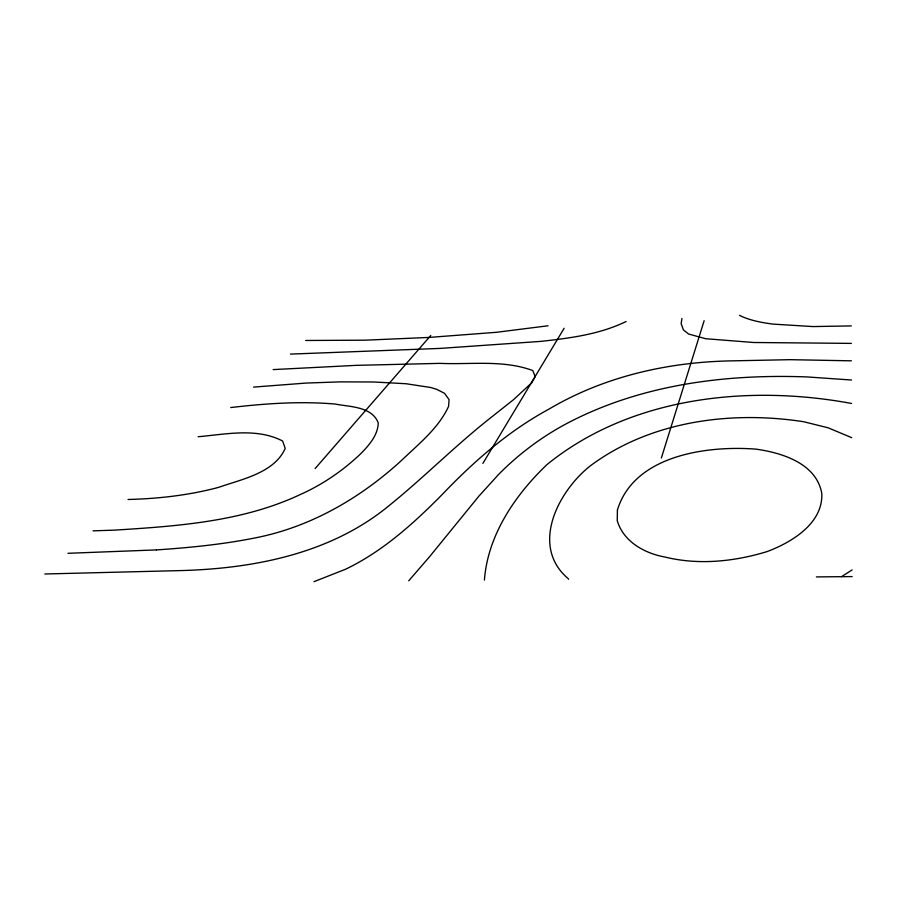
<?xml version="1.0" encoding="UTF-8"?>
<svg xmlns="http://www.w3.org/2000/svg" width="897" height="897" viewBox="0 0 897 897"><rect width="100%" height="100%" fill="white"/><g stroke="black" fill="none" stroke-linecap="round" stroke-linejoin="round"><path stroke-width="1.35" d="M681.911 318.469L681.159 323.682L683.402 329.872L688.616 334.02L705.647 338.718L753.592 342.497L851.376 343.394M484.414 580.067C487.766 535.24 514.945 495.189 546.856 464.713L547.405 464.231C631.096 396.586 748.636 384.342 851.578 403.471M661.369 457.997L704.145 320.7M482.866 463.435L564.146 328.268M315.139 468.548L430.773 335.478M408.74 580.785L429.472 556.835L478.729 496.333L498.743 474.3C518.892 453.893 542.08 436.559 567.442 423.16L567.476 423.149C640.85 384.6 725.348 373.836 807.255 376.942L851.5 380.014M841.487 576.681L852.128 569.92M626.095 321.518C599.375 334.491 569.472 338.259 540.286 341.421L440.124 348.406L290.437 354.102M313.972 581.682L345.648 569.203C382.896 551.263 413.741 523.377 442.49 494.225C473.93 461.316 508.599 430.964 548.807 409.211C603.199 376.964 666.056 362.433 728.902 360.919L790.055 359.675L851.432 360.829M548.056 325.779L496.377 332.305L429.08 337.429L365.214 340.176L305.664 340.479M198.136 436.749L198.629 436.693C226.291 434.204 256.744 427.622 282.622 441.01L285.212 448.399C274.28 473.044 241.674 479.211 218.767 487.318C189.222 495.245 158.601 498.71 128.058 499.483M230.742 407.552C265.366 403.504 300.372 401.037 335.164 404.054C349.673 406.913 372.12 406.352 378.254 422.992C377.85 435.314 369.104 445.125 360.852 453.602C343.147 470.521 322.662 484.548 300.282 494.539C242.504 521.729 177.539 526.147 114.726 530.127L93.053 530.845M253.593 387.1L306.191 383.064L340.165 381.875L373.444 381.976L405.993 383.725L430.795 387.515L436.514 389.264L444.464 393.256L449.061 399.58L448.601 406.307C438.555 428.318 418.641 443.97 401.43 460.52C360.381 498.115 310.721 526.965 255.667 537.808L254.053 538.133C221.873 544.501 189.189 547.719 156.482 549.906M156.37 549.906L67.959 553.303M273.148 369.598L356.087 365.359L439.9 363.363C470.757 364.743 503.273 359.596 532.762 370.551L535.206 376.561L531.607 382.907L513.667 399.557L489.022 419.078C454.387 446.504 423.283 478.056 388.906 505.773C331.24 553.225 255.331 568.362 182.472 570.537L44.85 573.99M851.32 325.903L812.873 326.575L773.225 324.12A95.519 26.159 -3.8 0 1 740.888 316.013L739.532 315.318M816.382 576.917L852.15 576.58M851.69 437.669L828.2 427.835L803.779 421.747C731.201 410.501 650.975 420.917 590.82 465.465C558.764 490.345 529.477 545.578 568.025 578.498L568.62 579.26M617.416 509.989L617.248 520.697C623.482 541.676 644.528 553.348 664.868 557.015C697.855 565.166 732.714 561.78 765.018 552.204L767.44 551.464C791.827 542.237 823.211 523.299 821.787 493.473C816.562 463.57 782.363 452.884 756.373 449.195L755.666 449.105C706.769 445.439 634.101 455.216 617.416 509.989"/></g></svg>
